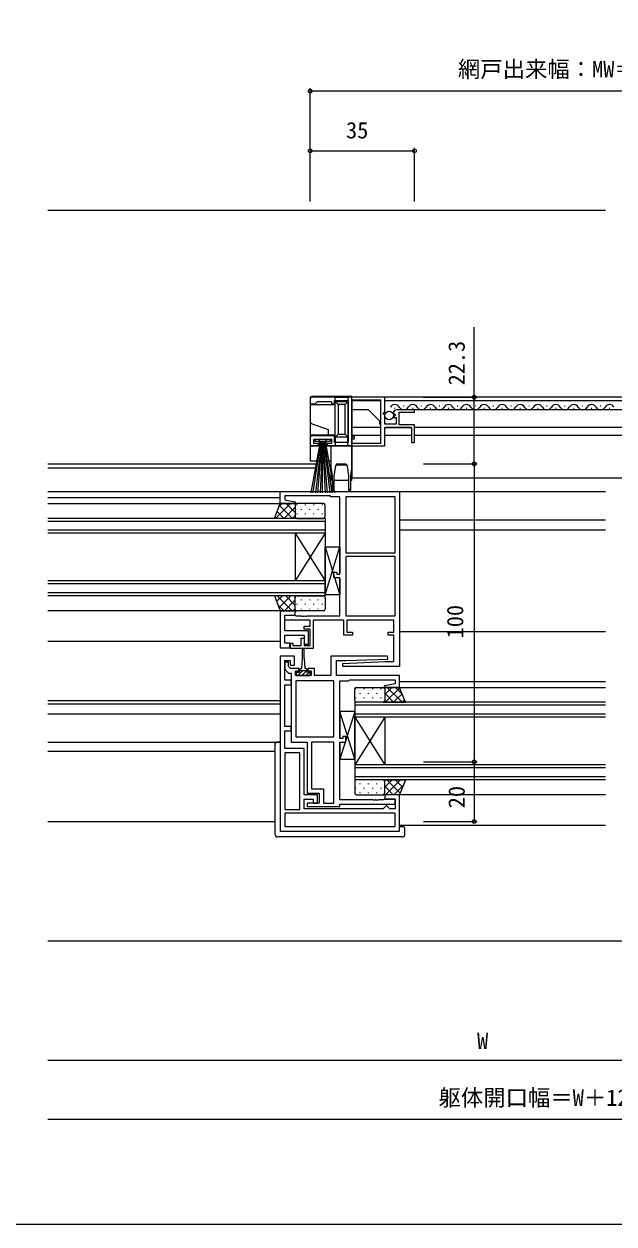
# Model space of a CAD drawing. Units: millimetres, scale not verified. Extents: x -437 to 438, y -344 to 341.
# Drawn here: x -12.8 to 185.1, y -343.8 to 58.7 of the extents above; entities that cross this region are included whole.
import ezdxf
from ezdxf.enums import TextEntityAlignment as Align

# ---------------------------------------------------------------- set-up
doc = ezdxf.new("R2010")
doc.units = ezdxf.units.MM
doc.header["$LTSCALE"] = 2
for name, color, linetype in [('0-2_YKK_11', 7, 'Continuous'), ('0-3_YKK_12', 2, 'Continuous'), ('0-4_YKK_13', 4, 'Continuous'), ('0-6_YKK_D', 6, 'Continuous'), ('0-7_YKK_ZWAK', 7, 'Continuous'), ('0-8_YSS_K', 3, 'Continuous')]:
    doc.layers.add(name, color=color, linetype=linetype)
doc.styles.add('ＭＳ ゴシック', font='')
doc.styles.get('ＭＳ ゴシック').set_extended_font_data('MS Gothic')

msp = doc.modelspace()

# ---------------------------------------------------------------- linework, layer by layer
at = {"layer": '0-2_YKK_11'}
for points in [[(108.167, -66.5), (83.167, -66.5), (83.167, -68.7), (84.867, -68.7), (85.167, -68.4), (85.667, -67.9), (90.367, -67.9), (90.367, -68.7), (91.367, -68.7), (91.367, -67.6), (95.967, -67.6), (95.967, -81.7), (91.367, -81.7), (91.367, -79.4), (83.167, -79.4), (83.167, -82.8), (85.867, -82.8), (85.867, -82), (84.367, -82), (84.367, -80.5), (90.367, -80.5), (90.367, -82), (88.867, -82), (88.867, -82.8), (108.167, -82.8), (108.167, -76.6), (117.167, -76.6), (117.167, -81.6), (118.167, -81.6), (118.167, -75.7), (113.067, -75.7), (113.067, -71.5), (118.167, -71.5), (118.167, -70.7), (112.263, -70.7)], [(110.968, -71.882), (111.219, -72.093), (111.538, -72.008), (111.809, -72.476), (111.243, -73.041), (111.35, -73.3), (111.967, -73.3), (111.967, -75.5), (108.167, -75.5), (108.167, -72.5), (107.867, -72.2), (107.714, -71.871), (108.167, -71.331), (108.167, -66.5)], [(80.942, -139.92), (81.126, -139.8), (81.209, -139.8), (81.393, -139.92), (81.942, -139.92), (82.126, -139.8), (93.167, -139.8), (93.167, -127), (91.167, -127), (91.167, -125.1), (92.167, -125.1), (92.167, -125.8), (93.167, -125.8), (93.167, -99.9), (90.167, -99.9), (89.867, -99.6), (74.667, -99.6), (74.667, -100.931), (78.189, -101.552), (78.141, -102.1), (73.167, -102.1), (73.167, -98.1), (113.167, -98.1)], [(113.167, -98.1), (113.167, -156.8), (94.18, -156.8), (94.155, -155.826), (108.167, -155.1), (111.267, -155.1), (111.267, -146.3), (109.367, -146.3), (109.367, -145.3), (111.267, -145.3), (111.267, -141.3), (95.467, -141.3), (95.467, -145.3), (97.367, -145.3), (97.367, -146.3), (94.467, -146.3), (94.467, -141.3), (84.167, -141.3), (84.167, -150.8), (76.567, -150.8), (76.567, -149), (77.367, -149), (77.367, -149.8), (80.167, -149.8), (80.167, -147.3), (81.167, -147.3), (81.167, -149.8), (83.167, -149.8), (83.167, -144.3), (81.167, -144.3), (81.167, -143.3), (83.167, -143.3), (83.167, -141.3), (74.667, -141.3), (74.667, -139.6), (78.167, -139.6), (78.514, -139.8), (80.209, -139.8), (80.393, -139.92), (80.942, -139.92)], [(92.067, -154.8), (95.166, -154.8), (109.178, -154.281), (109.157, -153.3), (90.167, -153.3), (90.167, -159.8), (84.667, -159.8), (84.667, -157.5), (82.367, -157.5), (82.367, -158.3), (83.467, -158.3), (83.467, -159.8), (78.267, -159.8), (78.267, -158.3), (79.367, -158.3), (79.367, -157.5), (76.567, -157.5), (75.867, -156.8), (75.867, -155.3), (74.667, -155.3), (74.667, -157.721), (75.946, -159), (76.767, -159)], [(76.767, -159), (76.767, -182.2), (82.167, -182.2), (82.167, -199.3), (86.167, -199.3), (86.167, -202.6), (82.167, -202.6), (82.167, -203.8), (93.167, -203.8), (93.167, -203), (111.667, -203), (111.667, -201.3), (108.167, -201.3), (107.821, -201.5), (106.126, -201.5), (105.942, -201.62), (105.393, -201.62), (105.209, -201.5), (105.126, -201.5), (104.942, -201.62), (104.393, -201.62), (104.209, -201.5), (93.167, -201.5), (93.167, -182.2), (95.167, -182.2), (95.167, -180.3), (94.167, -180.3), (94.167, -181), (93.167, -181), (93.167, -161.6), (96.167, -161.6), (96.467, -161.3), (111.667, -161.3), (111.667, -162.631), (108.146, -163.252), (108.194, -163.8), (113.167, -163.8), (113.167, -159.8), (92.067, -159.8), (92.067, -154.8)]]:
    msp.add_lwpolyline(points, dxfattribs=at)
for points in [[(106.867, -81.9), (106.867, -67.4), (97.167, -67.4), (97.167, -79.6), (97.967, -79.6), (97.967, -80.5), (97.167, -80.5), (97.167, -81.9)], [(111.667, -118.7), (111.667, -99.9), (95.167, -99.9), (95.167, -118.7)], [(95.167, -119.9), (95.167, -139.8), (111.667, -139.8), (111.667, -119.9)], [(73.167, -138.1), (73.167, -150.5), (76.367, -150.5), (76.367, -149), (74.667, -149), (74.667, -146.3), (81.167, -146.3), (81.167, -149.3), (82.667, -149.3), (82.667, -144.8), (74.667, -144.8), (74.667, -139.6), (78.167, -139.6), (78.167, -138.1)], [(73.167, -153.3), (73.167, -212), (113.167, -212), (113.167, -199.8), (108.167, -199.8), (108.167, -201.3), (111.667, -201.3), (111.667, -204.5), (109.867, -204.5), (109.367, -204), (108.867, -203.5), (108.667, -203.5), (108.167, -204), (107.667, -204.5), (81.167, -204.5), (81.167, -201.3), (84.167, -201.3), (84.167, -202.6), (85.667, -202.6), (85.667, -199.8), (81.167, -199.8), (81.167, -184.3), (74.667, -184.3), (74.667, -178.4), (76.767, -178.4), (76.767, -176.9), (74.667, -176.9), (74.667, -162.9), (76.767, -162.9), (76.767, -161.4), (74.667, -161.4), (74.667, -154.8), (76.467, -154.8), (76.467, -156.3), (77.967, -156.3), (77.967, -153.3)], [(91.167, -180.4), (91.167, -161.6), (78.367, -161.6), (78.367, -180.4)], [(91.167, -202.6), (91.167, -182.2), (83.667, -182.2), (83.667, -197.8), (87.667, -197.8), (87.667, -202.6)], [(74.667, -185.8), (74.667, -204.8), (79.667, -204.8), (79.667, -185.8)], [(111.667, -206), (74.667, -206), (74.667, -210.5), (111.667, -210.5)]]:
    msp.add_lwpolyline(points, close=True, dxfattribs=at)
msp.add_arc((112.263, -72), 1.3, 89.99998, 174.7841, dxfattribs=at)
at = {"layer": '0-3_YKK_12'}
for p, q in [((182.17, -3.804), (-4.765, -3.804)), ((296.17, -66.5), (97.165, -66.5)), ((97.165, -67.689), (97.169, -93.5)), ((106.867, -67.7), (97.165, -67.7)), ((285.167, -67.7), (108.168, -67.7)), ((102.767, -70.7), (97.165, -70.7)), ((106.567, -74.5), (102.767, -70.7)), ((111.672, -70.2), (111.472, -70.2)), ((275.567, -70.7), (112.787, -70.7)), ((114.672, -69.44), (114.472, -69.44)), ((117.672, -70.2), (117.472, -70.2)), ((120.672, -69.44), (120.472, -69.44)), ((123.672, -70.2), (123.472, -70.2)), ((126.672, -69.44), (126.472, -69.44)), ((129.672, -70.2), (129.472, -70.2)), ((132.672, -69.44), (132.472, -69.44)), ((135.672, -70.2), (135.472, -70.2)), ((138.672, -69.44), (138.472, -69.44)), ((141.672, -70.2), (141.472, -70.2)), ((144.672, -69.44), (144.472, -69.44)), ((147.672, -70.2), (147.472, -70.2)), ((150.672, -69.44), (150.472, -69.44)), ((153.672, -70.2), (153.472, -70.2)), ((156.672, -69.44), (156.472, -69.44)), ((159.672, -70.2), (159.472, -70.2)), ((162.672, -69.44), (162.472, -69.44)), ((165.672, -70.2), (165.472, -70.2)), ((168.672, -69.44), (168.472, -69.44)), ((171.672, -70.2), (171.472, -70.2)), ((174.672, -69.44), (174.472, -69.44)), ((177.672, -70.2), (177.472, -70.2)), ((180.672, -69.44), (180.472, -69.44)), ((183.672, -70.2), (183.472, -70.2)), ((106.567, -75.5), (106.567, -74.5)), ((106.567, -75.5), (106.867, -75.5)), ((106.867, -76.6), (97.166, -76.6)), ((106.867, -79.3), (97.167, -79.3)), ((117.167, -79.3), (108.168, -79.3)), ((117.069, -76.6), (108.466, -76.6)), ((275.167, -76.6), (118.167, -76.6)), ((275.167, -79.3), (118.167, -79.3)), ((-4.765, -88.8), (85.177, -88.8)), ((-4.765, -90.2), (84.916, -90.2)), ((97.165, -93.5), (296.167, -93.5)), ((-4.765, -98.1), (73.667, -98.1)), ((-4.765, -100.1), (73.169, -100.1)), ((112.667, -98.1), (182.17, -98.1)), ((-4.765, -102.1), (73.169, -102.1)), ((88.169, -107.1), (-4.765, -107.1)), ((88.169, -108.1), (-4.765, -108.1)), ((113.169, -107.6), (182.17, -107.6)), ((88.169, -111.1), (-4.765, -111.1)), ((88.169, -112.1), (-4.765, -112.1)), ((78.169, -112.1), (78.169, -128.1)), ((78.169, -112.1), (88.169, -128.1)), ((88.169, -112.1), (78.169, -128.1)), ((113.169, -111), (182.17, -111)), ((88.169, -128.1), (-4.765, -128.1)), ((88.169, -129.1), (-4.765, -129.1)), ((88.169, -132.1), (-4.765, -132.1)), ((73.666, -138.1), (-4.765, -138.1)), ((-4.765, -148.3), (73.167, -148.3)), ((113.169, -145.109), (182.17, -145.109)), ((112.87, -163.8), (182.17, -163.8)), ((113.169, -161.8), (182.17, -161.8)), ((-4.765, -168.167), (73.167, -168.167)), ((98.167, -168.8), (98.167, -194.8)), ((182.17, -168.8), (98.167, -168.8)), ((-4.765, -169.3), (73.167, -169.3)), ((-4.765, -172.7), (73.167, -172.7)), ((182.17, -169.8), (98.167, -169.8)), ((182.17, -172.8), (98.167, -172.8)), ((108.167, -173.8), (98.167, -189.8)), ((98.167, -173.8), (108.167, -189.8)), ((182.17, -173.8), (98.167, -173.8)), ((108.167, -173.8), (108.167, -189.8)), ((-4.765, -182.2), (73.162, -182.2)), ((-4.765, -185.2), (71.367, -185.2)), ((182.17, -189.8), (98.167, -189.8)), ((182.17, -190.8), (98.167, -190.8)), ((182.17, -193.8), (98.167, -193.8)), ((182.17, -194.8), (98.167, -194.8)), ((182.17, -199.8), (112.87, -199.8)), ((-4.765, -208.8), (71.367, -208.8)), ((113.167, -210), (182.17, -210))]:
    msp.add_line(p, q, dxfattribs=at)
msp.add_lwpolyline([(88.169, -107.1), (88.169, -133.1), (-4.765, -133.1)], dxfattribs=at)
for centre, start, end in [((111.572, -70.658), 29.20254, 150.79746), ((114.572, -68.982), 209.20254, 330.79746), ((117.572, -70.658), 29.20254, 150.79746), ((120.572, -68.982), 209.20254, 330.79746), ((123.572, -70.658), 29.20254, 150.79746), ((126.572, -68.982), 209.20254, 330.79746), ((129.572, -70.658), 29.20254, 150.79746), ((132.572, -68.982), 209.20254, 330.79746), ((135.572, -70.658), 29.20254, 150.79746), ((138.572, -68.982), 209.20254, 330.79746), ((141.572, -70.658), 29.20254, 150.79746), ((144.572, -68.982), 209.20254, 330.79746), ((147.572, -70.658), 29.20254, 150.79746), ((150.572, -68.982), 209.20254, 330.79746), ((153.572, -70.658), 29.20254, 150.79746), ((156.572, -68.982), 209.20254, 330.79746), ((159.572, -70.658), 29.20254, 150.79746), ((162.572, -68.982), 209.20254, 330.79746), ((165.572, -70.658), 29.20254, 150.79746), ((168.572, -68.982), 209.20254, 330.79746), ((171.572, -70.658), 29.20254, 150.79746), ((174.572, -68.982), 209.20254, 330.79746), ((177.572, -70.658), 29.20254, 150.79746), ((180.572, -68.982), 209.20254, 330.79746), ((183.572, -70.658), 29.20254, 150.79746)]:
    msp.add_arc(centre, 1.718, start, end, dxfattribs=at)
at = {"layer": '0-4_YKK_13'}
for p, q in [((83.167, -67.2), (83.167, -69)), ((97.167, -66.2), (84.167, -66.2)), ((95.867, -66.6), (91.567, -66.6)), ((91.567, -67.9), (91.567, -66.6)), ((91.567, -67.9), (95.867, -67.9)), ((91.567, -67.9), (92.567, -68.9)), ((91.567, -79.9), (91.567, -67.9)), ((95.867, -67.9), (94.867, -68.9)), ((95.867, -66.6), (95.867, -67.9)), ((95.867, -67.9), (95.867, -79.9)), ((97.167, -82.8), (97.167, -66.2)), ((91.567, -69), (83.167, -69)), ((83.167, -69), (83.167, -74.4)), ((92.567, -68.9), (92.567, -78.9)), ((94.867, -68.9), (92.567, -68.9)), ((94.867, -78.9), (94.867, -68.9)), ((83.167, -74.4), (83.167, -80.1)), ((83.825, -75.339), (89.167, -77.284)), ((83.167, -80.1), (83.167, -82.8)), ((84.167, -79.1), (89.167, -79.1)), ((89.167, -77.284), (89.167, -79.1)), ((89.167, -79.1), (91.567, -79.1)), ((92.567, -78.9), (91.567, -79.9)), ((95.867, -79.9), (91.567, -79.9)), ((91.567, -79.9), (91.567, -82.8)), ((92.567, -78.9), (94.867, -78.9)), ((94.867, -78.9), (95.867, -79.9)), ((95.867, -82.8), (95.867, -79.9)), ((83.167, -82.8), (83.167, -87.8)), ((86.167, -82.8), (83.167, -82.8)), ((86.567, -81.35), (83.367, -98.5)), ((84.167, -98.5), (86.767, -81.35)), ((86.967, -81.35), (84.967, -98.5)), ((85.767, -98.5), (87.167, -81.35)), ((86.167, -80.6), (86.167, -82.8)), ((88.567, -80.6), (86.167, -80.6)), ((87.367, -81.35), (86.567, -98.5)), ((87.367, -81.35), (88.167, -98.5)), ((87.367, -98.5), (87.367, -81.35)), ((88.967, -98.5), (87.567, -81.35)), ((87.767, -81.35), (89.767, -98.5)), ((90.567, -98.5), (87.967, -81.35)), ((88.167, -81.35), (91.367, -98.5)), ((88.567, -82.8), (88.567, -80.6)), ((90.167, -82.8), (88.567, -82.8)), ((90.167, -82.8), (90.167, -89.3)), ((97.167, -82.8), (90.167, -82.8)), ((97.167, -89.3), (97.167, -82.8)), ((83.167, -87.8), (90.167, -87.8)), ((90.167, -89.3), (90.167, -94.3)), ((92.244, -88.8), (92.101, -89.3)), ((95.234, -89.3), (92.101, -89.3)), ((92.244, -88.8), (95.091, -88.8)), ((95.234, -89.3), (95.091, -88.8)), ((96.167, -92.8), (95.71, -89.595)), ((97.167, -89.3), (96.667, -92.8)), ((97.167, -94.3), (97.167, -89.3)), ((91.667, -94.3), (95.667, -94.3)), ((96.167, -97.3), (96.167, -92.8)), ((96.667, -92.8), (96.667, -97.3)), ((90.667, -97.3), (91.167, -97.3)), ((91.167, -97.3), (91.167, -97.8)), ((96.167, -97.3), (96.667, -97.3)), ((71.595, -107.1), (76.595, -102.1)), ((72.77, -103.097), (73.767, -102.1)), ((72.907, -102.755), (77.252, -107.1)), ((73.169, -102.1), (78.669, -102.1)), ((74.423, -107.1), (78.169, -103.355)), ((75.08, -102.1), (78.169, -105.188)), ((77.909, -102.1), (78.21, -102.401)), ((78.169, -102.6), (78.169, -106.6)), ((87.669, -102.1), (78.669, -102.1)), ((78.694, -102.455), (78.694, -102.655)), ((80.109, -104.07), (80.109, -104.27)), ((81.524, -102.455), (81.524, -102.655)), ((82.939, -104.07), (82.939, -104.27)), ((84.354, -102.455), (84.354, -102.655)), ((85.769, -104.07), (85.769, -104.27)), ((87.184, -102.455), (87.184, -102.655)), ((88.169, -106.6), (88.169, -102.6)), ((71.29, -106.795), (71.595, -107.1)), ((72.099, -104.775), (74.423, -107.1)), ((77.252, -107.1), (78.169, -106.183)), ((78.669, -107.1), (87.669, -107.1)), ((78.694, -105.485), (78.694, -105.685)), ((81.524, -105.485), (81.524, -105.685)), ((84.354, -105.485), (84.354, -105.685)), ((87.184, -105.485), (87.184, -105.685)), ((88.167, -116.7), (93.167, -132.7)), ((88.167, -132.7), (93.167, -116.7)), ((71.943, -135.036), (73.879, -133.1)), ((72.139, -133.1), (77.139, -138.1)), ((72.407, -136.196), (74.311, -138.1)), ((72.751, -137.057), (76.708, -133.1)), ((74.536, -138.1), (78.169, -134.468)), ((74.968, -133.1), (78.169, -136.301)), ((77.796, -133.1), (78.182, -133.486)), ((78.169, -137.6), (78.169, -133.6)), ((78.669, -133.1), (87.669, -133.1)), ((78.694, -135.785), (78.694, -135.985)), ((80.109, -134.37), (80.109, -134.57)), ((81.524, -135.785), (81.524, -135.985)), ((82.939, -134.37), (82.939, -134.57)), ((84.354, -135.785), (84.354, -135.985)), ((85.769, -134.37), (85.769, -134.57)), ((87.184, -135.785), (87.184, -135.985)), ((88.169, -133.6), (88.169, -137.6)), ((73.169, -138.1), (78.669, -138.1)), ((77.365, -138.1), (78.169, -137.296)), ((87.669, -138.1), (78.669, -138.1)), ((80.109, -137.4), (80.109, -137.6)), ((82.939, -137.4), (82.939, -137.6)), ((85.769, -137.4), (85.769, -137.6)), ((80.617, -154), (80.617, -151.05)), ((81.117, -154), (81.117, -151.05)), ((80.367, -157.5), (80.617, -154)), ((81.117, -154), (81.367, -157.5)), ((78.567, -158.895), (78.763, -158.7)), ((79.01, -159.8), (80.61, -158.2)), ((82.117, -158.2), (79.617, -158.2)), ((80.017, -157.5), (80.367, -157.5)), ((80.357, -159.8), (81.957, -158.2)), ((81.717, -157.5), (81.367, -157.5)), ((81.704, -159.8), (82.804, -158.7)), ((83.051, -159.8), (83.167, -159.683)), ((98.167, -168.3), (98.167, -164.3)), ((98.387, -164.155), (98.387, -164.355)), ((98.667, -163.8), (107.667, -163.8)), ((101.217, -164.155), (101.217, -164.355)), ((104.047, -164.155), (104.047, -164.355)), ((106.877, -164.155), (106.877, -164.355)), ((113.167, -163.8), (107.667, -163.8)), ((107.691, -163.801), (107.692, -163.8)), ((108.167, -166.153), (110.52, -163.8)), ((108.167, -164.3), (108.167, -168.3)), ((108.349, -168.8), (113.219, -163.929)), ((109.005, -163.8), (114.005, -168.8)), ((111.834, -163.8), (114.057, -166.023)), ((98.387, -167.185), (98.387, -167.385)), ((107.667, -168.8), (98.667, -168.8)), ((99.802, -165.77), (99.802, -165.97)), ((101.217, -167.185), (101.217, -167.385)), ((102.632, -165.77), (102.632, -165.97)), ((104.047, -167.185), (104.047, -167.385)), ((105.462, -165.77), (105.462, -165.97)), ((106.877, -167.185), (106.877, -167.385)), ((108.1, -168.551), (108.349, -168.8)), ((108.167, -165.79), (111.177, -168.8)), ((111.177, -168.8), (114.027, -165.95)), ((114.005, -168.8), (114.835, -167.97)), ((98.167, -171.9), (93.167, -187.9)), ((98.167, -187.9), (93.167, -171.9)), ((71.367, -182.7), (71.367, -197.777)), ((73.167, -182.2), (71.867, -182.2)), ((98.167, -195.3), (98.167, -199.3)), ((107.667, -194.8), (98.667, -194.8)), ((99.802, -196.07), (99.802, -196.27)), ((102.632, -196.07), (102.632, -196.27)), ((105.462, -196.07), (105.462, -196.27)), ((107.789, -194.815), (107.804, -194.8)), ((108.167, -197.265), (110.633, -194.8)), ((108.167, -199.3), (108.167, -195.3)), ((108.167, -196.903), (111.064, -199.8)), ((108.461, -199.8), (113.461, -194.8)), ((108.893, -194.8), (113.375, -199.282)), ((111.29, -199.8), (114.419, -196.67)), ((111.721, -194.8), (114.183, -197.262)), ((114.55, -194.8), (114.991, -195.241)), ((71.367, -197.777), (71.367, -212.968)), ((98.387, -197.485), (98.387, -197.685)), ((98.667, -199.8), (107.667, -199.8)), ((99.802, -199.1), (99.802, -199.3)), ((101.217, -197.485), (101.217, -197.685)), ((102.632, -199.1), (102.632, -199.3)), ((104.047, -197.485), (104.047, -197.685)), ((105.462, -199.1), (105.462, -199.3)), ((106.877, -197.485), (106.877, -197.685)), ((113.167, -199.8), (107.667, -199.8)), ((108.054, -199.618), (108.236, -199.8)), ((114.467, -210.6), (113.167, -210.6)), ((114.967, -212.968), (114.967, -211.1)), ((113.967, -213.968), (72.367, -213.968))]:
    msp.add_line(p, q, dxfattribs=at)
msp.add_lwpolyline([(84.867, -81.35), (84.867, -80.5), (89.867, -80.5), (89.867, -81.35)], close=True, dxfattribs=at)
for points in [[(90.667, -97.3), (90.667, -92.8), (90.167, -89.3)], [(91.625, -89.595), (91.167, -92.8), (91.167, -97.3)], [(91.167, -97.8), (90.667, -97.8), (90.667, -97.3)], [(96.667, -97.3), (96.667, -97.8), (96.167, -97.8), (96.167, -97.3)], [(78.669, -107.1), (71.169, -107.1), (73.169, -102.1)], [(93.167, -127.3), (93.167, -132.7), (88.167, -132.7), (88.167, -116.7), (93.167, -116.7), (93.167, -125.5)], [(78.669, -133.1), (71.169, -133.1), (73.169, -138.1)], [(78.567, -159.8), (83.167, -159.8), (83.167, -158.7), (82.117, -158.7), (82.117, -157.9)], [(78.567, -159.8), (78.567, -158.7), (79.617, -158.7), (79.617, -157.9)], [(107.667, -168.8), (115.167, -168.8), (113.167, -163.8)], [(93.167, -182.5), (93.167, -187.9), (98.167, -187.9), (98.167, -171.9), (93.167, -171.9), (93.167, -180.7)], [(107.667, -194.8), (115.167, -194.8), (113.167, -199.8)]]:
    msp.add_lwpolyline(points, dxfattribs=at)
msp.add_circle((109.654, -72.6), 1.45, dxfattribs=at)
for centre, radius, start, end in [((84.167, -67.2), 1, 90, 180), ((84.167, -74.4), 1, 180, 250), ((84.167, -80.1), 1, 90, 180), ((92.101, -89.8), 0.5, 90, 171.8699), ((93.058, -90.071), 1.509, 122.61963, 161.62012), ((94.277, -90.071), 1.509, 18.37988, 57.38037), ((95.234, -89.8), 0.5, 8.1301, 90), ((90.167, -94.8), 0.5, 0, 90), ((91.667, -94.8), 0.5, 90, 180), ((95.667, -94.8), 0.5, 0, 90), ((97.167, -94.8), 0.5, 90, 180), ((78.669, -102.6), 0.5, 90, 180), ((87.669, -102.6), 0.5, 0, 90), ((78.669, -106.6), 0.5, 180, 270), ((87.669, -106.6), 0.5, 270, 0), ((78.669, -133.6), 0.5, 90, 180), ((87.669, -133.6), 0.5, 0, 90), ((78.669, -137.6), 0.5, 180, 270), ((87.669, -137.6), 0.5, 270, 0), ((80.867, -151.05), 0.25, 0, 180), ((80.017, -157.9), 0.4, 90, 180), ((81.717, -157.9), 0.4, 0, 90), ((98.667, -164.3), 0.5, 90, 180), ((107.667, -164.3), 0.5, 0, 90), ((98.667, -168.3), 0.5, 180, 270), ((107.667, -168.3), 0.5, 270, 0), ((71.867, -182.7), 0.5, 90, 180), ((98.667, -195.3), 0.5, 90, 180), ((107.667, -195.3), 0.5, 0, 90), ((98.667, -199.3), 0.5, 180, 270), ((107.667, -199.3), 0.5, 270, 0), ((72.367, -212.968), 1, 180, 270), ((113.967, -212.968), 1, 270, 0), ((114.467, -211.1), 0.5, 0, 90)]:
    msp.add_arc(centre, radius, start, end, dxfattribs=at)
at = {"layer": '0-6_YKK_D'}
for p, q in [((83.167, -0.805), (83.167, 37.195)), ((310.167, 36.195), (83.167, 36.195)), ((83.167, -0.805), (83.167, 17.195)), ((83.167, 16.195), (118.167, 16.195)), ((118.167, -0.805), (118.167, 17.195)), ((121.167, -66.5), (139.167, -66.5)), ((121.167, -88.8), (139.167, -88.8)), ((121.167, -88.8), (139.167, -88.8)), ((138.167, -88.8), (138.167, -188.8)), ((121.167, -188.8), (139.167, -188.8)), ((121.167, -188.8), (139.167, -188.8)), ((138.167, -188.8), (138.167, -208.8)), ((121.167, -208.8), (139.167, -208.8)), ((-4.765, -288.8), (291.167, -288.8)), ((358.167, -308.8), (-4.765, -308.8))]:
    msp.add_line(p, q, dxfattribs=at)
msp.add_lwpolyline([(138.167, -88.8), (138.167, -66.5), (138.167, -42.978)], dxfattribs=at)
for centre in [(83.167, 36.195), (83.167, 16.195), (118.167, 16.195), (138.167, -66.5), (138.167, -88.8), (138.167, -88.8), (138.167, -188.8), (138.167, -188.8), (138.167, -208.8)]:
    msp.add_circle(centre, 0.637, dxfattribs=at)
at = {"layer": '0-7_YKK_ZWAK'}
msp.add_lwpolyline([(-436.8, -343.8), (438.2, -343.8), (438.2, 306.2)], dxfattribs=at)
at = {"layer": '0-8_YSS_K'}
msp.add_line((-4.765, -248.8), (298.167, -248.8), dxfattribs=at)

# ---------------------------------------------------------------- texts
at = {"layer": '0-6_YKK_D', "style": 'ＭＳ ゴシック'}
for s, p in [('網戸出来幅：MW＝W/2＋22', (132.726, 39.176)), ('35', (95.213, 18.695)), ('W', (139.153, -286.8)), ('躯体開口幅＝W＋120', (126.225, -305.82))]:
    msp.add_text(s, height=5.499, dxfattribs=at).set_placement(p, align=Align.BOTTOM_LEFT)
for s, p in [('22.3', (136.667, -62.504)), ('100', (136.167, -147.365)), ('20', (136.667, -204.34))]:
    msp.add_text(s, height=5.499, rotation=90, dxfattribs=at).set_placement(p, align=Align.BOTTOM_LEFT)

doc.saveas('drawing.dxf')
